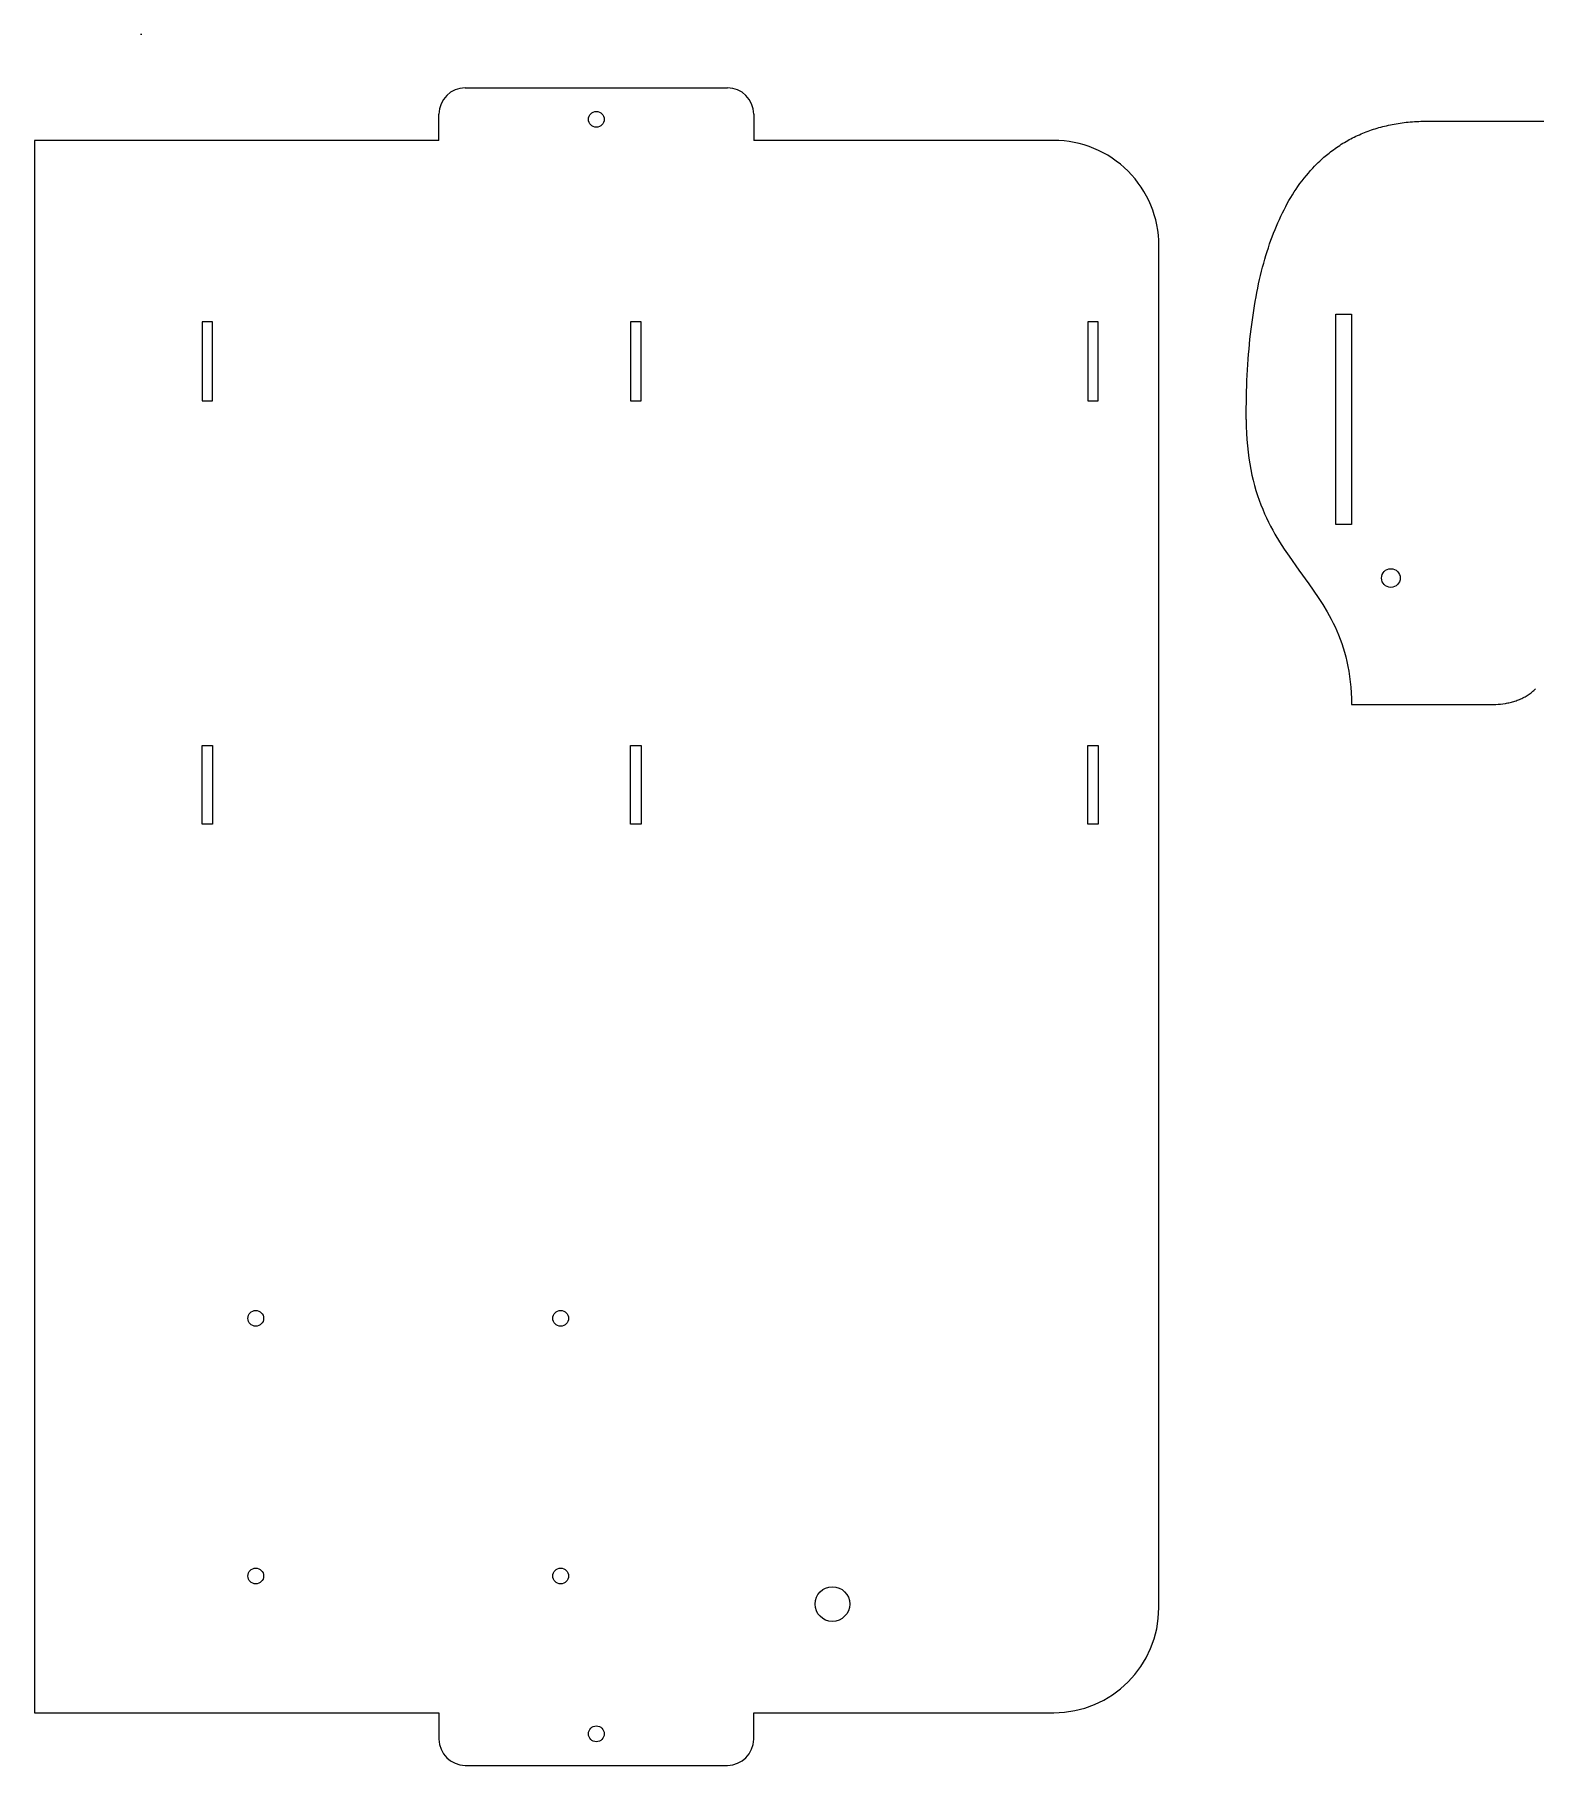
# Model space of a CAD drawing. Header units: millimetres. Extents: x 381 to 1121, y 909 to 1258.
# Drawn here: x 380.7 to 666.1, y 908.8 to 1238 of the extents above; entities that cross this region are included whole.
import ezdxf

# ---------------------------------------------------------------- set-up
doc = ezdxf.new("R2010")
doc.units = ezdxf.units.MM
doc.header["$MEASUREMENT"] = 0
doc.layers.add('Make2D$visible$lines', color=178, linetype='Continuous', true_color=0x000000)

msp = doc.modelspace()

# ---------------------------------------------------------------- linework, layer by layer
at = {"layer": 'Make2D$visible$lines'}
for p, q in [((462.56, 1227.85), (512.41, 1227.85)), ((457.56, 1217.85), (457.56, 1222.85)), ((517.41, 1222.85), (517.41, 1217.85)), ((645.93, 1221.53), (741.83, 1221.53)), ((412.5, 1183.33), (412.5, 1168.33)), ((414.5, 1183.33), (412.5, 1183.33)), ((414.5, 1168.33), (414.5, 1183.33)), ((494, 1183.33), (494, 1168.33)), ((496, 1183.33), (494, 1183.33)), ((496, 1168.33), (496, 1183.33)), ((580.96, 1183.33), (580.96, 1168.33)), ((582.96, 1183.33), (580.96, 1183.33)), ((582.96, 1168.33), (582.96, 1183.33)), ((412.5, 1168.33), (414.5, 1168.33)), ((494, 1168.33), (496, 1168.33)), ((580.96, 1168.33), (582.96, 1168.33)), ((412.5, 1087.8), (412.5, 1102.8)), ((412.5, 1102.8), (414.5, 1102.8)), ((414.5, 1102.8), (414.5, 1087.8)), ((494, 1087.8), (494, 1102.8)), ((494, 1102.8), (496, 1102.8)), ((496, 1102.8), (496, 1087.8)), ((580.96, 1087.8), (580.96, 1102.8)), ((580.96, 1102.8), (582.96, 1102.8)), ((582.96, 1102.8), (582.96, 1087.8)), ((414.5, 1087.8), (412.5, 1087.8)), ((496, 1087.8), (494, 1087.8)), ((582.96, 1087.8), (580.96, 1087.8)), ((380.65, 918.85), (457.56, 918.85)), ((457.56, 918.85), (457.56, 913.85)), ((517.41, 913.85), (517.41, 918.85)), ((517.41, 918.85), (574.47, 918.85)), ((462.56, 908.85), (512.41, 908.85))]:
    msp.add_line(p, q, dxfattribs=at)
for points in [[(457.56, 1217.85), (380.65, 1217.85), (380.65, 918.85)], [(611.07, 1164.79), (611.09, 1163.47), (611.13, 1162.19), (611.2, 1160.95), (611.3, 1159.74), (611.43, 1158.57), (611.57, 1157.43), (611.75, 1156.33), (611.94, 1155.26), (612.16, 1154.22), (612.4, 1153.21), (612.66, 1152.23), (612.93, 1151.27), (613.23, 1150.34), (613.54, 1149.44), (613.87, 1148.56), (614.22, 1147.7), (614.58, 1146.86), (614.95, 1146.05), (615.34, 1145.25), (615.73, 1144.47), (616.14, 1143.71), (616.56, 1142.97), (617.43, 1141.52), (618.32, 1140.12), (619.23, 1138.76), (621.1, 1136.12), (622.97, 1133.54), (624.77, 1130.92), (625.64, 1129.58), (626.46, 1128.21), (626.86, 1127.51), (627.25, 1126.8), (627.62, 1126.07), (627.98, 1125.33), (628.32, 1124.57), (628.65, 1123.8), (628.96, 1123.01), (629.26, 1122.2), (629.53, 1121.37), (629.79, 1120.52), (630.03, 1119.65), (630.24, 1118.75), (630.44, 1117.83), (630.61, 1116.89), (630.75, 1115.91), (630.88, 1114.91), (630.97, 1113.88), (631.04, 1112.82), (631.09, 1111.73), (631.1, 1110.6), (658.1, 1110.6), (658.55, 1110.61), (659, 1110.63), (659.45, 1110.67), (659.91, 1110.72), (660.37, 1110.79), (660.6, 1110.83), (660.83, 1110.87), (661.06, 1110.92), (661.29, 1110.97), (661.51, 1111.03), (661.74, 1111.09), (661.97, 1111.16), (662.19, 1111.23), (662.42, 1111.3), (662.64, 1111.38), (662.86, 1111.47), (663.08, 1111.56), (663.29, 1111.65), (663.51, 1111.75), (663.72, 1111.85), (663.92, 1111.96), (664.13, 1112.07), (664.33, 1112.19), (664.53, 1112.31), (664.72, 1112.43), (664.91, 1112.56), (665.09, 1112.69), (665.27, 1112.83), (665.45, 1112.96), (665.62, 1113.11), (665.79, 1113.26), (665.95, 1113.41), (666.11, 1113.56)]]:
    msp.add_lwpolyline(points, dxfattribs=at)
msp.add_lwpolyline([(594.47, 938.85), (594.47, 1197.85, 0.414214), (574.47, 1217.85), (517.41, 1217.85)], format="xyb", dxfattribs=at)
msp.add_lwpolyline([(631.1, 1144.81), (628.1, 1144.81), (628.1, 1184.81), (631.1, 1184.81)], close=True, dxfattribs=at)
for centre, radius in [((487.49, 1221.85), 1.5), ((638.6, 1134.63), 1.78), ((422.71, 993.85), 1.5), ((480.71, 993.85), 1.5), ((422.71, 944.85), 1.5), ((480.71, 944.85), 1.5), ((532.38, 939.53), 3.3), ((487.49, 914.85), 1.5)]:
    msp.add_circle(centre, radius, dxfattribs=at)
for centre, radius, start, end in [((539.43, -184259.3), 185497.32, 90.0427426, 90.0428209), ((462.56, 1222.85), 5, 90, 180), ((512.41, 1222.85), 5, 0, 90), ((574.47, 938.85), 20, 270, 360), ((462.56, 913.85), 5, 180, 270), ((512.41, 913.85), 5, 270, 0)]:
    msp.add_arc(centre, radius, start, end, dxfattribs=at)
msp.add_open_spline([(611.07, 1164.79), (611.07, 1221.53), (645.93, 1221.53)], degree=2, dxfattribs=at)

doc.saveas('drawing.dxf')
